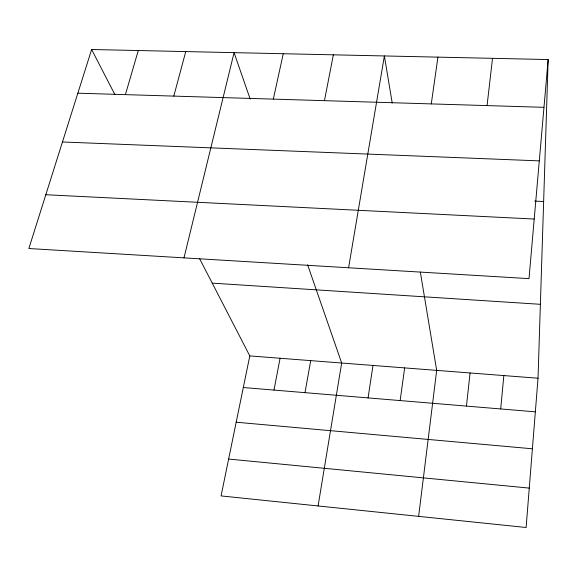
<?xml version="1.0" encoding="UTF-8"?>
<svg xmlns="http://www.w3.org/2000/svg" width="577" height="577" viewBox="0 0 577 577"><rect width="100%" height="100%" fill="white"/><g stroke="black" fill="none" stroke-linecap="round" stroke-linejoin="round"><path stroke-width="0.87" d="M199.555 258.583L249.798 355.915L221.07 495.917L526.116 527.493L538.031 378.223L548.15 59.554L91.628 49.507L28.85 248.528L529.001 278.633L548.15 59.554M500.692 408.949L503.844 375.577M466.447 406.1L470.067 372.966M487.067 105.598L492.506 58.327M418.635 516.372L436.681 370.376L420.33 272.07M400.157 400.575L404.65 367.902M431.271 103.91L437.929 57.123M368.076 397.906L372.987 365.45M318.086 505.957L341.671 363.027L307.613 264.785M348.587 267.771L384.376 55.947L392.209 103.002M304.988 392.656L310.707 360.632M273.981 390.074L280.083 358.259M324.454 100.672L333.362 54.822M273.31 99.121L283.271 53.719M183.998 257.869L234.074 52.637L250.187 99.114M173.807 96.107L185.751 51.577M125.397 94.635L138.278 50.531M77.845 93.193L543.974 107.322M62.46 141.978L539.293 160.875M534.778 201.099L543.642 201.51M45.821 194.73L534.208 219.044M212.228 283.134L540.375 304.31M249.798 355.915L538.031 378.223M243.314 387.52L535.348 411.834M236.195 422.213L532.398 448.791M228.636 459.054L529.26 488.099M91.628 49.507L114.902 94.599"/></g></svg>
